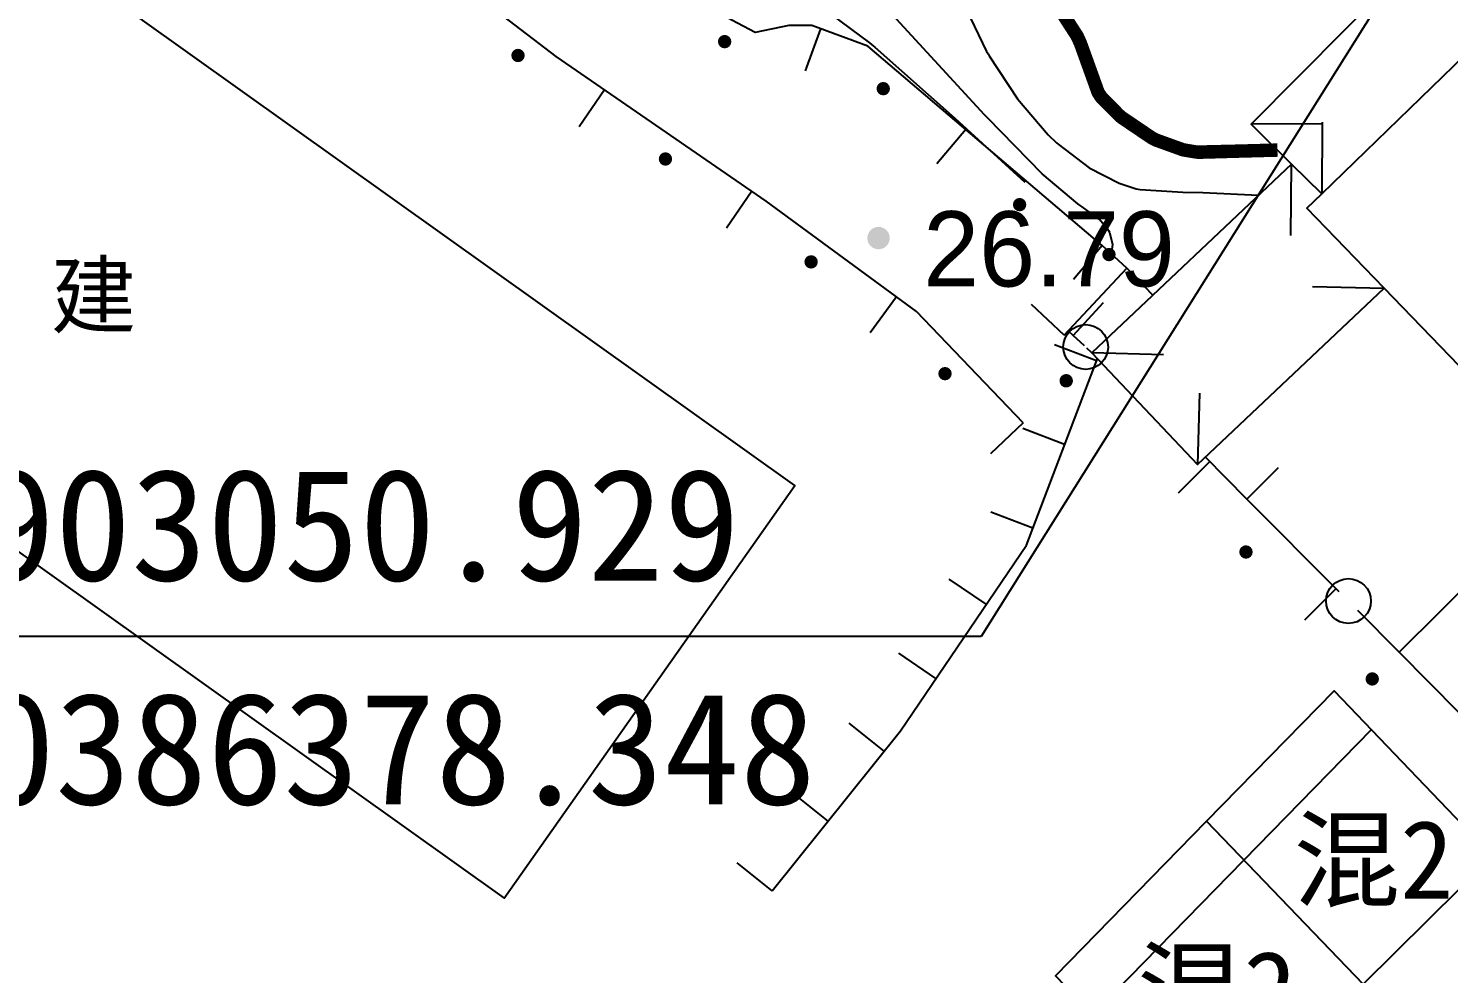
# Model space of a CAD drawing. Header units: metres. Extents: x 36500 to 80772748, y -35000 to 5806266.
# Drawn here: x 40386341.57 to 40386373.31, y 2903018.75 to 2903039.85 of the extents above; entities that cross this region are included whole.
import ezdxf
from ezdxf.enums import TextEntityAlignment as Align
from ezdxf.xclip import XClip

# ---------------------------------------------------------------- set-up
doc = ezdxf.new("R2010")
doc.units = ezdxf.units.M
doc.header["$LTSCALE"] = 10
doc.header["$XCLIPFRAME"] = 0
for name, pattern in [('2', [0]), ('213002', [0]), ('229', [1.5, 1, -0.5]), ('815', [0]), ('816', [0])]:
    doc.linetypes.add(name, pattern=pattern)
for name, color, linetype in [('dx', 252, 'Continuous'), ('坐标', 7, 'Continuous'), ('总平面-定位', 3, 'Continuous')]:
    doc.layers.add(name, color=color, linetype=linetype)
doc.styles.add('DMZD', font='')
doc.styles.add('HZ', font='')
doc.styles.add('JMST', font='')
doc.styles.add('JMXD', font='')
doc.styles.get('DMZD').set_extended_font_data('方正中等线简体')
doc.styles.get('HZ').set_extended_font_data('SimSun')
doc.styles.get('JMST').set_extended_font_data('宋体')
doc.styles.get('JMXD').set_extended_font_data('SimSun')
doc.linetypes.add('120', pattern='A,0,[149,SSAAA.SHX,S=0.1,R=0,X=0,Y=0],-0.8', length=0.8)

# ---------------------------------------------------------------- blocks, each defined once
blk = doc.blocks.new('6452110')
at = {"linetype": '2'}
h = blk.add_hatch(color=0, dxfattribs=at)
edge = h.paths.add_edge_path(flags=0)
edge.add_arc((0, 0.85), 0.15, 0, 360)
blk = doc.blocks.new('6452120')
at = {"color": 0, "linetype": 'Continuous', "flags": 128}
blk.add_lwpolyline([(0, 0), (0, 1)], dxfattribs=at)
blk = doc.blocks.new('gc200')
at = {"linetype": '2'}
h = blk.add_hatch(color=0, dxfattribs=at)
edge = h.paths.add_edge_path(flags=0)
edge.add_arc((0, 0), 0.25, 0, 360)
blk = doc.blocks.new('地形1')
at = {"layer": 'dx', "linetype": '2'}
h = blk.add_hatch(color=252, dxfattribs=at)
edge = h.paths.add_edge_path(flags=0)
edge.add_arc((40386357.127, 2903039.558), 0.15, 0, 360)
h = blk.add_hatch(color=252, dxfattribs=at)
edge = h.paths.add_edge_path(flags=0)
edge.add_arc((40386352.509, 2903039.249), 0.15, 0, 360)
h = blk.add_hatch(color=252, dxfattribs=at)
edge = h.paths.add_edge_path(flags=0)
edge.add_arc((40386360.671, 2903038.508), 0.15, 0, 360)
h = blk.add_hatch(color=252, dxfattribs=at)
edge = h.paths.add_edge_path(flags=0)
edge.add_arc((40386355.804, 2903036.937), 0.15, 0, 360)
h = blk.add_hatch(color=252, dxfattribs=at)
edge = h.paths.add_edge_path(flags=0)
edge.add_arc((40386363.719, 2903035.918), 0.15, 0, 360)
h = blk.add_hatch(color=252, dxfattribs=at)
edge = h.paths.add_edge_path(flags=0)
edge.add_arc((40386365.716, 2903034.803), 0.15, 0, 360)
h = blk.add_hatch(color=252, dxfattribs=at)
edge = h.paths.add_edge_path(flags=0)
edge.add_arc((40386359.059, 2903034.639), 0.15, 0, 360)
h = blk.add_hatch(color=252, dxfattribs=at)
edge = h.paths.add_edge_path(flags=0)
edge.add_arc((40386362.052, 2903032.143), 0.15, 0, 360)
at = {"layer": 'dx', "color": 252, "linetype": '815', "lineweight": -3, "const_width": 0.3, "flags": 128}
blk.add_lwpolyline([(40386343.34, 2903065.138), (40386343.396, 2903064.202), (40386343.478, 2903063.093), (40386343.488, 2903063.02), (40386343.5, 2903062.949), (40386343.8, 2903061.756), (40386344.502, 2903059.548), (40386344.521, 2903059.472), (40386345.246, 2903055.957), (40386345.29, 2903055.809), (40386345.314, 2903055.735), (40386345.336, 2903055.669), (40386345.792, 2903054.581), (40386346.53, 2903053.232), (40386346.91, 2903052.644), (40386346.938, 2903052.603), (40386347.709, 2903051.615), (40386348.051, 2903051.252), (40386348.072, 2903051.231), (40386348.111, 2903051.193), (40386349.116, 2903050.336), (40386350.2, 2903049.472), (40386350.238, 2903049.439), (40386351.441, 2903048.458), (40386351.524, 2903048.405), (40386351.537, 2903048.396), (40386351.649, 2903048.329), (40386352.474, 2903047.949), (40386353.861, 2903047.523), (40386357.496, 2903046.588), (40386357.751, 2903046.503), (40386357.877, 2903046.457), (40386357.985, 2903046.418), (40386359.356, 2903045.813), (40386360.977, 2903044.933), (40386362.009, 2903044.24), (40386362.658, 2903043.644), (40386362.729, 2903043.561), (40386362.767, 2903043.514), (40386363.229, 2903042.799), (40386364.243, 2903040.859), (40386364.271, 2903040.817), (40386365.005, 2903039.682), (40386365.067, 2903039.546), (40386365.079, 2903039.517), (40386365.097, 2903039.47), (40386365.471, 2903038.431), (40386365.522, 2903038.348), (40386365.525, 2903038.345), (40386365.553, 2903038.304), (40386365.942, 2903037.914), (40386365.972, 2903037.889), (40386366.011, 2903037.857), (40386366.674, 2903037.409), (40386366.717, 2903037.386), (40386366.761, 2903037.363), (40386367.376, 2903037.141), (40386367.673, 2903037.093), (40386367.677, 2903037.092), (40386367.727, 2903037.088), (40386368.577, 2903037.112), (40386369.481, 2903037.136)], dxfattribs=at)
at = {"layer": 'dx', "color": 252, "linetype": '816', "lineweight": -3, "flags": 128}
for points in [[(40386342.39, 2903062.288), (40386342.429, 2903061.228), (40386342.431, 2903061.177), (40386342.575, 2903059.333), (40386342.577, 2903059.312), (40386342.583, 2903059.262), (40386342.795, 2903057.324), (40386342.795, 2903057.304), (40386342.796, 2903057.254), (40386342.798, 2903055.495), (40386342.832, 2903055.304), (40386342.834, 2903055.297), (40386342.848, 2903055.239), (40386343.09, 2903054.621), (40386343.71, 2903053.604), (40386344.344, 2903052.573), (40386344.368, 2903052.528), (40386345.059, 2903051.134), (40386345.172, 2903050.975), (40386345.175, 2903050.971), (40386345.206, 2903050.932), (40386345.699, 2903050.448), (40386346.521, 2903049.851), (40386346.532, 2903049.843), (40386346.574, 2903049.815), (40386348.211, 2903048.752), (40386348.43, 2903048.633), (40386348.458, 2903048.618), (40386348.502, 2903048.595), (40386349.737, 2903048.05), (40386349.755, 2903048.042), (40386349.801, 2903048.023), (40386351.342, 2903047.433), (40386351.376, 2903047.422), (40386351.423, 2903047.405), (40386352.807, 2903046.973), (40386352.839, 2903046.963), (40386352.947, 2903046.929), (40386356.349, 2903045.766), (40386358.023, 2903045.095), (40386358.126, 2903045.047), (40386358.187, 2903045.018), (40386359.45, 2903044.337), (40386360.399, 2903043.684), (40386360.937, 2903043.182), (40386360.97, 2903043.144), (40386361.46, 2903042.451), (40386361.61, 2903042.189), (40386361.625, 2903042.161), (40386361.656, 2903042.105), (40386362.982, 2903039.34), (40386363.013, 2903039.285), (40386363.038, 2903039.241), (40386363.673, 2903038.28), (40386364.36, 2903037.475), (40386364.543, 2903037.3), (40386364.58, 2903037.266), (40386365.272, 2903036.742), (40386365.943, 2903036.394), (40386366.321, 2903036.274), (40386366.368, 2903036.263), (40386366.416, 2903036.253), (40386367.363, 2903036.195), (40386367.816, 2903036.187), (40386369.056, 2903036.126)], [(40386365.771, 2903034.815), (40386365.804, 2903035.024), (40386365.736, 2903035.29), (40386365.735, 2903035.292), (40386365.716, 2903035.334), (40386365.502, 2903035.588), (40386365.114, 2903035.868), (40386365.071, 2903035.898), (40386365.022, 2903035.933), (40386364.224, 2903036.607), (40386363.007, 2903037.846), (40386362.935, 2903037.922), (40386359.512, 2903041.648), (40386359.437, 2903041.723), (40386359.379, 2903041.782), (40386357.619, 2903043.41), (40386356.469, 2903044.343), (40386356.401, 2903044.389), (40386356.333, 2903044.435), (40386356.263, 2903044.481), (40386355.163, 2903045.082), (40386353.245, 2903045.943), (40386352.535, 2903046.195), (40386352.487, 2903046.209), (40386351.661, 2903046.411), (40386351.634, 2903046.416), (40386351.585, 2903046.426), (40386350.893, 2903046.53), (40386350.865, 2903046.532), (40386350.815, 2903046.534), (40386349.658, 2903046.444), (40386348.716, 2903046.403), (40386348.667, 2903046.408), (40386348.646, 2903046.411), (40386348.595, 2903046.418), (40386347.894, 2903046.618), (40386346.681, 2903047.192), (40386346.25, 2903047.416), (40386346.203, 2903047.441), (40386346.158, 2903047.464), (40386344.958, 2903048.082), (40386344.957, 2903048.083), (40386344.913, 2903048.106), (40386343.873, 2903048.705), (40386343.852, 2903048.72), (40386343.81, 2903048.749), (40386343.232, 2903049.232), (40386343.01, 2903049.504), (40386343.009, 2903049.505), (40386342.982, 2903049.548), (40386342.754, 2903050.054), (40386342.711, 2903050.249), (40386342.705, 2903050.289), (40386342.699, 2903050.339), (40386342.755, 2903051.288), (40386342.756, 2903051.291), (40386342.759, 2903051.342), (40386342.72, 2903052.043), (40386342.71, 2903052.083), (40386342.696, 2903052.13), (40386342.454, 2903052.603), (40386341.93, 2903053.217), (40386341.174, 2903053.927), (40386341.152, 2903053.947), (40386341.114, 2903053.981), (40386340.296, 2903054.646), (40386340.085, 2903054.775), (40386340.065, 2903054.786), (40386340.021, 2903054.809), (40386338.773, 2903055.328), (40386338.749, 2903055.34), (40386338.706, 2903055.364), (40386337.911, 2903055.88), (40386337.871, 2903055.903), (40386337.824, 2903055.929), (40386337.477, 2903056.16)], [(40386335.94, 2903055.697), (40386335.794, 2903055.519), (40386335.785, 2903055.486), (40386335.781, 2903055.437), (40386335.819, 2903055.289), (40386335.828, 2903055.271), (40386335.855, 2903055.227), (40386336.085, 2903055.029), (40386336.228, 2903054.969), (40386336.261, 2903054.959), (40386336.31, 2903054.947), (40386337.008, 2903054.886), (40386337.027, 2903054.883), (40386337.075, 2903054.875), (40386337.631, 2903054.675), (40386338.427, 2903054.218), (40386338.457, 2903054.2), (40386338.501, 2903054.175), (40386340.002, 2903053.376), (40386340.044, 2903053.356), (40386340.088, 2903053.334), (40386340.983, 2903052.886), (40386340.993, 2903052.88), (40386341.039, 2903052.854), (40386341.507, 2903052.514), (40386341.67, 2903052.28), (40386341.679, 2903052.257), (40386341.692, 2903052.213), (40386341.691, 2903051.72), (40386341.655, 2903051.459), (40386341.65, 2903051.416), (40386341.646, 2903051.365), (40386341.62, 2903050.467), (40386341.617, 2903050.436), (40386341.611, 2903050.386), (40386341.545, 2903049.839), (40386341.546, 2903049.81), (40386341.549, 2903049.761), (40386341.684, 2903049.284), (40386342.01, 2903048.758), (40386342.109, 2903048.638), (40386342.112, 2903048.635), (40386342.151, 2903048.59), (40386342.762, 2903048.038), (40386344.324, 2903046.826), (40386344.366, 2903046.786), (40386344.402, 2903046.751), (40386345.304, 2903045.747), (40386345.318, 2903045.732), (40386345.353, 2903045.697), (40386346.005, 2903045.149), (40386346.172, 2903045.038), (40386346.214, 2903045.012), (40386346.257, 2903044.986), (40386347.071, 2903044.601), (40386347.402, 2903044.485), (40386347.408, 2903044.484), (40386347.456, 2903044.469), (40386348.481, 2903044.242), (40386349.034, 2903044.203), (40386349.053, 2903044.204), (40386349.104, 2903044.205), (40386349.919, 2903044.322), (40386350.531, 2903044.552), (40386351.439, 2903045.396), (40386351.473, 2903045.424), (40386351.514, 2903045.454), (40386351.972, 2903045.689), (40386352.311, 2903045.754), (40386352.315, 2903045.754), (40386352.382, 2903045.754), (40386352.836, 2903045.648), (40386353.45, 2903045.305), (40386354.509, 2903044.478), (40386355.3, 2903043.785), (40386355.354, 2903043.736), (40386357.841, 2903041.42), (40386357.895, 2903041.375), (40386357.943, 2903041.335), (40386360.363, 2903039.533), (40386360.412, 2903039.494), (40386360.484, 2903039.436), (40386362.273, 2903037.846), (40386363.837, 2903036.416)]]:
    blk.add_lwpolyline(points, dxfattribs=at)
at = {"layer": 'dx', "color": 252, "linetype": '213002', "lineweight": -3, "flags": 128}
blk.add_lwpolyline([(40386333.897, 2903047.326), (40386327.352, 2903038.142), (40386352.198, 2903020.431), (40386358.693, 2903029.647)], close=True, dxfattribs=at)
at = {"layer": 'dx', "color": 252, "linetype": 'Continuous', "lineweight": -3, "flags": 128}
for points in [[(40386365.567, 2903035.005), (40386360.328, 2903039.455), (40386359.075, 2903039.918), (40386358.558, 2903039.917), (40386357.809, 2903039.765), (40386357.291, 2903040.036), (40386352.001, 2903042.962), (40386351.189, 2903043.087), (40386350.146, 2903042.148), (40386349.624, 2903041.287), (40386349.436, 2903041.021)], [(40386363.795, 2903031.042), (40386361.418, 2903033.531), (40386358.057, 2903035.994), (40386353.362, 2903039.225), (40386350.772, 2903041.211)], [(40386359.272, 2903039.846), (40386358.925, 2903038.908)], [(40386354.44, 2903038.483), (40386353.873, 2903037.659)], [(40386362.519, 2903037.594), (40386361.871, 2903036.832)], [(40386370.495, 2903037.722), (40386368.895, 2903037.713)], [(40386370.478, 2903037.762), (40386370.47, 2903036.162)], [(40386369.78, 2903035.226), (40386369.797, 2903036.825)], [(40386357.735, 2903036.215), (40386357.168, 2903035.391)], [(40386364.714, 2903033.001), (40386366.114, 2903034.497), (40386365.567, 2903035.005)], [(40386365.567, 2903035.005), (40386364.92, 2903034.243)], [(40386370.267, 2903034.089), (40386371.866, 2903034.053)], [(40386360.968, 2903033.861), (40386360.377, 2903033.054)], [(40386364.714, 2903033.001), (40386363.984, 2903033.684)], [(40386364.918, 2903032.993), (40386365.595, 2903033.73)], [(40386364.918, 2903032.993), (40386364.804, 2903033.098)], [(40386365.436, 2903032.429), (40386364.501, 2903032.785)], [(40386365.171, 2903032.761), (40386364.918, 2903032.993)], [(40386365.335, 2903032.61), (40386365.221, 2903032.715)], [(40386358.186, 2903020.59), (40386361.059, 2903024.17), (40386363.87, 2903028.316), (40386365.456, 2903032.482)], [(40386366.934, 2903032.565), (40386365.335, 2903032.61)], [(40386367.742, 2903031.71), (40386367.697, 2903030.111)], [(40386363.795, 2903031.042), (40386363.072, 2903030.351)], [(40386364.724, 2903030.56), (40386363.789, 2903030.916)], [(40386368.8, 2903029.343), (40386367.872, 2903030.275)], [(40386368.8, 2903029.343), (40386369.508, 2903030.049)], [(40386370.862, 2903027.272), (40386368.8, 2903029.343)], [(40386364.012, 2903028.691), (40386363.078, 2903029.047)], [(40386362.972, 2903026.992), (40386362.144, 2903027.554)], [(40386372.202, 2903025.925), (40386371.274, 2903026.857)], [(40386361.85, 2903025.337), (40386361.022, 2903025.898)], [(40386360.69, 2903023.71), (40386359.91, 2903024.335)], [(40386359.438, 2903022.15), (40386358.658, 2903022.776)], [(40386358.186, 2903020.59), (40386357.406, 2903021.216)]]:
    blk.add_lwpolyline(points, dxfattribs=at)
for points in [[(40386373.671, 2903039.254), (40386375.828, 2903041.337), (40386374.147, 2903043.008), (40386368.895, 2903037.713), (40386369.797, 2903036.825), (40386370.47, 2903036.162)], [(40386383.401, 2903029.262), (40386381.442, 2903027.37), (40386379.827, 2903025.81), (40386371.866, 2903034.053), (40386370.138, 2903035.842), (40386370.47, 2903036.162), (40386373.671, 2903039.254)], [(40386370.47, 2903036.162), (40386369.797, 2903036.825), (40386365.335, 2903032.61), (40386367.697, 2903030.111), (40386371.866, 2903034.053), (40386370.138, 2903035.842)], [(40386374.044, 2903027.749), (40386376.735, 2903025.029), (40386374.891, 2903023.203), (40386372.202, 2903025.925)], [(40386374.288, 2903021.368), (40386371.397, 2903018.51), (40386367.896, 2903022.146), (40386370.745, 2903025.058)], [(40386367.896, 2903022.146), (40386371.397, 2903018.51), (40386367.977, 2903015.129), (40386364.518, 2903018.694)], [(40386366.528, 2903013.696), (40386367.977, 2903015.129), (40386371.397, 2903018.51), (40386374.288, 2903021.368), (40386377.214, 2903018.409), (40386376.966, 2903018.207), (40386369.351, 2903010.77)]]:
    blk.add_lwpolyline(points, close=True, dxfattribs=at)
at = {"layer": 'dx', "color": 252, "linetype": '229', "lineweight": -3, "flags": 128}
for points in [[(40386380.546, 2903026.505), (40386370.856, 2903036.536)], [(40386371.576, 2903024.192), (40386363.574, 2903016.014)]]:
    blk.add_lwpolyline(points, dxfattribs=at)
at = {"layer": 'dx', "color": 252, "linetype": '120', "lineweight": -3, "flags": 128}
blk.add_lwpolyline([(40386366.114, 2903034.497), (40386366.693, 2903033.893)], dxfattribs=at)
at = {"layer": 'dx', "color": 252, "linetype": 'Continuous', "lineweight": -3}
for centre in [(40386365.196, 2903032.738), (40386371.068, 2903027.065)]:
    blk.add_circle(centre, 0.5, dxfattribs=at)
at = {"layer": 'dx', "color": 252}
blk.add_blockref('gc200', (40386360.566, 2903035.171), dxfattribs=at)
for name, p, rotation in [('6452110', (40386365.335, 2903032.61), 137.4337332247083), ('6452120', (40386367.969, 2903030.178), 134.8674538100896), ('6452110', (40386369.38, 2903028.76), 134.8674538100896), ('6452120', (40386370.791, 2903027.343), 134.8674538100896), ('6452110', (40386372.202, 2903025.925), 134.8674538100896)]:
    blk.add_blockref(name, p, dxfattribs=dict(at, rotation=rotation))
at = {"layer": 'dx', "color": 252, "style": 'DMZD'}
blk.add_text('26.79', height=1.68, dxfattribs=at).set_placement((40386361.566, 2903035.77), align=Align.TOP_LEFT)
at = {"layer": 'dx', "color": 252}
for s, height, style, p in [('建', 1.4, 'JMST', (40386343.022, 2903033.896)), ('混2', 1.75, 'JMXD', (40386371.624, 2903021.292)), ('混2', 1.75, 'JMXD', (40386368.125, 2903018.369))]:
    blk.add_text(s, height=height, dxfattribs=dict(at, style=style)).set_placement(p, align=Align.MIDDLE_CENTER)
blk = doc.blocks.new('A$C39855A1F')
at = {"layer": '坐标', "color": 252, "linetype": 'Continuous'}
for p, q in [((144.936, 145.065), (129.446, 120.408)), ((129.446, 120.408), (101.946, 120.408))]:
    blk.add_line(p, q, dxfattribs=at)
at = {"layer": '坐标', "color": 252, "linetype": 'Continuous', "style": 'HZ'}
for s, p in [('X=2903050.929', (101.946, 121.658)), ('Y=40386378.348', (101.946, 116.658))]:
    blk.add_text(s, height=2.5, dxfattribs=at).set_placement(p)

msp = doc.modelspace()

# ---------------------------------------------------------------- block references
at = {"linetype": 'Continuous'}
ref = msp.add_blockref('地形1', (0, 0), dxfattribs=at)
XClip(ref).set_block_clipping_path([(40386275.2385554314, 2902950.2978603072), (40386562.2385554314, 2903318.2978603072)])
at = {"layer": '总平面-定位', "linetype": 'Continuous'}
ref = msp.add_blockref('A$C39855A1F', (40386233.412, 2902905.864), dxfattribs=at)
XClip(ref).set_block_clipping_path([(41.8262851313, 44.434059097), (328.8262851313, 412.434059097)])

doc.saveas('drawing.dxf')
